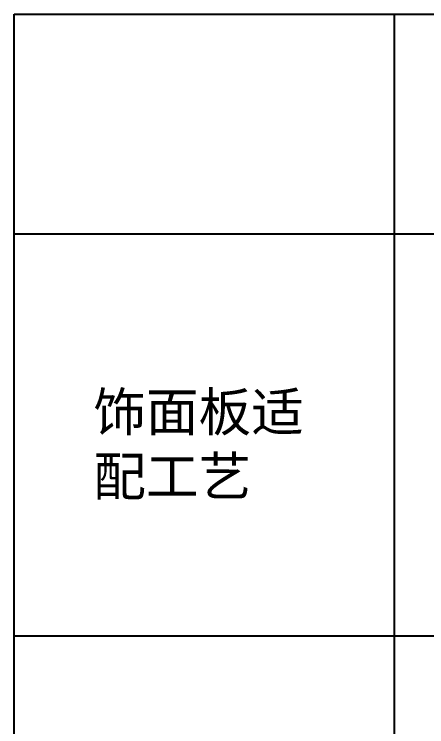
# Model space of a CAD drawing. Header units: millimetres. Extents: x 4862 to 20554, y 7569 to 11262.
# Drawn here: x 4862 to 5932, y 9416 to 11262 of the extents above; entities that cross this region are included whole.
import ezdxf

# ---------------------------------------------------------------- set-up
doc = ezdxf.new("R2010")
doc.units = ezdxf.units.MM
doc.styles.get("Standard").update_dxf_attribs({"font": 'arial.ttf'})

msp = doc.modelspace()

# ---------------------------------------------------------------- linework, layer by layer
for p, q in [((4862.317, 11261.691), (20477.138, 11261.691)), ((4862.317, 7569.359), (4862.317, 11261.691)), ((5847.803, 7569.359), (5847.803, 11261.691)), ((4862.317, 10692.385), (20477.138, 10692.385)), ((4862.317, 9651.376), (20477.138, 9651.376))]:
    msp.add_line(p, q)

# ---------------------------------------------------------------- texts
at = {"insert": (5067.192, 10281.235), "char_height": 100, "attachment_point": 1}
msp.add_mtext_dynamic_manual_height_columns('{\\fSimHei|b0|i0|c134|p49;饰面板适配工艺}', width=636.02165, gutter_width=420, heights=[0], dxfattribs=at)

doc.saveas('drawing.dxf')
